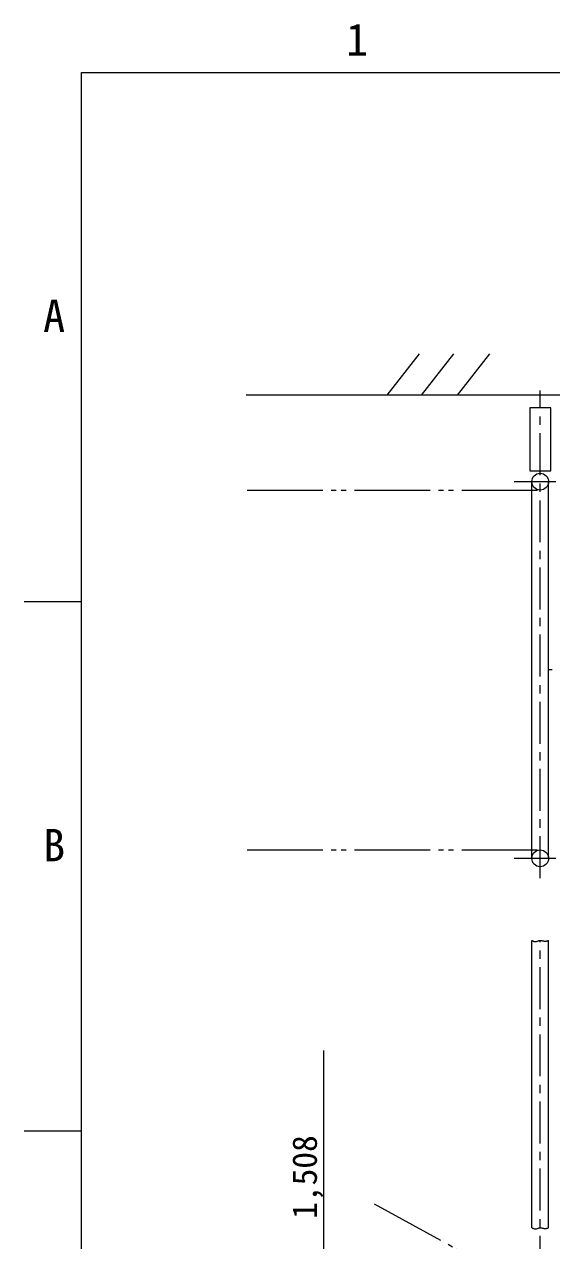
# Model space of a CAD drawing. Units: millimetres, scale not verified. Extents: x -4246 to 7230, y -3649 to 4339.
# Drawn here: x -3700 to -2442, y 1409 to 4308 of the extents above; entities that cross this region are included whole.
import ezdxf
from ezdxf.enums import TextEntityAlignment as Align

# ---------------------------------------------------------------- set-up
doc = ezdxf.new("R2010")
doc.units = ezdxf.units.MM
doc.header["$LTSCALE"] = 20
doc.linetypes.add('CHAIN1', pattern=[8, 5, -1, 1, -1])
doc.linetypes.add('DOUBLE_CHAIN2', pattern=[12.8, 9, -1, 0.6, -0.6, 0.6, -1])
for name, color, linetype, lineweight in [('0-0_0', 134, 'Continuous', 18), ('0-A_仮想線', 3, 'DOUBLE_CHAIN2', 18), ('0-D_外形線', 5, 'Continuous', 18), ('0-F_寸法線', 7, 'Continuous', 18), ('1-0_中心線', 1, 'CHAIN1', 18), ('1-3_補助線', 5, 'Continuous', 18)]:
    doc.layers.add(name, color=color, linetype=linetype, lineweight=lineweight)
doc.styles.add('ＭＳ ゴシック', font='')
doc.styles.get('ＭＳ ゴシック').set_extended_font_data('MS Gothic')

msp = doc.modelspace()

# ---------------------------------------------------------------- linework, layer by layer
at = {"layer": '0-0_0', "color": 7}
msp.add_line((-3563.32, 4192.97), (1367.02, 4192.97), dxfattribs=at)
at = {"layer": '0-0_0', "color": 5}
msp.add_line((-2494.05, 3393.58), (-2494.05, 3243.58), dxfattribs=at)
at = {"layer": '0-0_0'}
for p, q in [((-3563.32, 2931.52), (-3699.94, 2931.52)), ((-3563.32, 1670.06), (-3699.94, 1670.06))]:
    msp.add_line(p, q, dxfattribs=at)
at = {"layer": '0-0_0', "color": 7}
msp.add_lwpolyline([(6956.4, -3375.76), (-3563.32, -3375.76), (-3563.32, 4192.97)], dxfattribs=at)
at = {"layer": '0-A_仮想線'}
for p, q in [((-3167.86, 3197.93), (-2469.05, 3197.93)), ((-3167.86, 2340.41), (-2469.05, 2340.41)), ((-2481.98, 1286.44), (-2877.23, 1503.52))]:
    msp.add_line(p, q, dxfattribs=at)
at = {"layer": '0-D_外形線'}
for p, q in [((4822.62, 3424.17), (-3170.93, 3424.17)), ((-2489.05, 2320.41), (-2489.05, 3217.93)), ((-2449.05, 2320.41), (-2449.05, 3217.93)), ((-2489.05, 1440.15), (-2489.05, 2124.72)), ((-2449.05, 1440.15), (-2449.05, 2124.72))]:
    msp.add_line(p, q, dxfattribs=at)
msp.add_lwpolyline([(-2494.05, 3243.58), (-2444.05, 3243.58), (-2444.05, 3393.58), (-2494.05, 3393.58)], dxfattribs=at)
for centre in [(-2469.05, 3217.93), (-2469.05, 2320.41)]:
    msp.add_circle(centre, 20, dxfattribs=at)
at = {"layer": '0-F_寸法線'}
for p, q in [((-2834.41, 3424.17), (-2757.34, 3522.81)), ((-2752.2, 3424.17), (-2675.14, 3522.81)), ((-2666.57, 3424.17), (-2589.51, 3522.81)), ((-2985.33, 1259.48), (-2985.33, 1862.85))]:
    msp.add_line(p, q, dxfattribs=at)
at = {"layer": '1-0_中心線'}
for p, q in [((-2469.05, 2273.36), (-2469.05, 3435.32)), ((-2531.55, 3217.93), (-2406.55, 3217.93)), ((2999.78, 2769.17), (-2447.81, 2769.17)), ((-2531.55, 2320.41), (-2406.55, 2320.41)), ((-2469.05, -2519.02), (-2469.05, 2124.72))]:
    msp.add_line(p, q, dxfattribs=at)
at = {"layer": '1-3_補助線', "color": 134}
for points in [[(-2489.05, 2124.72), (-2488.55, 2124.5), (-2488.33, 2124.41), (-2488.07, 2124.3), (-2487.76, 2124.16), (-2487.4, 2124.01), (-2486.99, 2123.83), (-2486.52, 2123.63), (-2486, 2123.41), (-2485.43, 2123.16), (-2484.8, 2122.9), (-2484.11, 2122.62), (-2483.36, 2122.37), (-2482.56, 2122.15), (-2481.71, 2122), (-2480.79, 2121.91), (-2479.82, 2121.93), (-2478.79, 2122.07), (-2477.7, 2122.34), (-2476.56, 2122.7), (-2475.37, 2123.13), (-2474.15, 2123.58), (-2472.9, 2124.02), (-2471.63, 2124.4), (-2470.34, 2124.68), (-2469.05, 2124.84), (-2467.75, 2124.83), (-2466.45, 2124.68), (-2465.18, 2124.43), (-2463.92, 2124.12), (-2462.69, 2123.77), (-2461.5, 2123.43), (-2460.35, 2123.13), (-2459.26, 2122.9), (-2458.22, 2122.77), (-2457.24, 2122.74), (-2456.33, 2122.78), (-2455.47, 2122.89), (-2454.66, 2123.04), (-2453.92, 2123.22)], [(-2453.92, 2123.22), (-2453.24, 2123.42), (-2452.61, 2123.61), (-2452.04, 2123.79), (-2451.53, 2123.95), (-2451.07, 2124.09), (-2450.66, 2124.22), (-2450.31, 2124.33), (-2450, 2124.42), (-2449.75, 2124.5), (-2449.05, 2124.72)], [(-2489.05, 1440.15), (-2488.55, 1439.94), (-2488.33, 1439.84), (-2488.07, 1439.73), (-2487.76, 1439.6), (-2487.4, 1439.44), (-2486.99, 1439.27), (-2486.52, 1439.07), (-2486, 1438.84), (-2485.43, 1438.6), (-2484.8, 1438.33), (-2484.11, 1438.06), (-2483.36, 1437.81), (-2482.56, 1437.59), (-2481.71, 1437.43), (-2480.79, 1437.35), (-2479.82, 1437.37), (-2478.79, 1437.5), (-2477.7, 1437.77), (-2476.56, 1438.14), (-2475.37, 1438.57), (-2474.15, 1439.02), (-2472.9, 1439.45), (-2471.63, 1439.83), (-2470.34, 1440.12), (-2469.05, 1440.27), (-2467.75, 1440.26), (-2466.45, 1440.12), (-2465.18, 1439.87), (-2463.92, 1439.55), (-2462.69, 1439.21), (-2461.5, 1438.87), (-2460.35, 1438.56), (-2459.26, 1438.34), (-2458.22, 1438.21), (-2457.24, 1438.17), (-2456.33, 1438.22), (-2455.47, 1438.32), (-2454.66, 1438.47), (-2453.92, 1438.65)], [(-2453.92, 1438.65), (-2453.24, 1438.85), (-2452.61, 1439.04), (-2452.04, 1439.22), (-2451.53, 1439.38), (-2451.07, 1439.52), (-2450.66, 1439.65), (-2450.31, 1439.76), (-2450, 1439.86), (-2449.75, 1439.94), (-2449.05, 1440.15)]]:
    msp.add_lwpolyline(points, dxfattribs=at)

# ---------------------------------------------------------------- texts
at = {"layer": '0-0_0', "style": 'ＭＳ ゴシック'}
for s, p in [('1', (-2932.07, 4209.8)), ('A', (-3654.93, 3551.75)), ('B', (-3654.93, 2290.29))]:
    msp.add_text(s, height=76.92, dxfattribs=at).set_placement(p, align=Align.BOTTOM_LEFT)
at = {"layer": '0-F_寸法線', "style": 'ＭＳ ゴシック'}
msp.add_text('1,508', height=58.65, rotation=90, dxfattribs=at).set_placement((-2984.21, 1461.17), align=Align.BOTTOM_LEFT)

doc.saveas('drawing.dxf')
